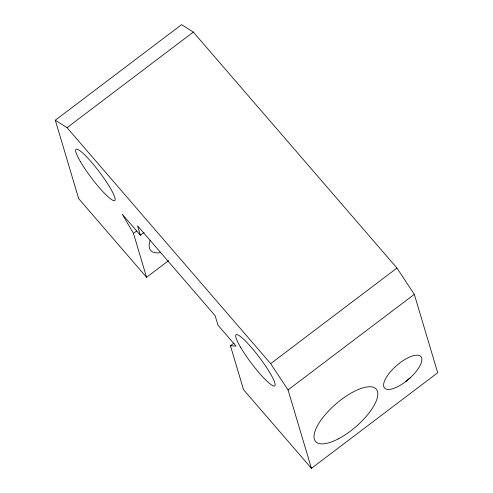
<?xml version="1.0" encoding="UTF-8"?>
<svg xmlns="http://www.w3.org/2000/svg" width="493" height="493" viewBox="0 0 493 493"><rect width="100%" height="100%" fill="white"/><g stroke="black" fill="none" stroke-linecap="round" stroke-linejoin="round"><path stroke-width="0.74" d="M410.355 377.681L405.548 381.718A24.046 9.09 -40.8 0 1 384.386 381.323A24.046 9.09 -40.8 0 1 415.445 355.268A24.046 9.09 -40.8 0 1 410.355 377.681L405.548 381.718M168.637 260.606L146.569 277.312L78.683 198.648L55.302 120.23L181.578 24.65L193.318 32.088L396.951 268.056L414.311 294.333L437.698 372.751L311.434 468.35L243.542 389.68L230.453 345.766L234.113 342.992M55.302 120.23L67.042 127.675L193.318 32.088M146.569 277.312L133.48 233.399L136.53 231.088M133.48 233.399L122.276 214.258L140.369 235.229L144.036 232.449M311.434 468.35L288.035 389.908L270.682 363.643L396.951 268.056M288.035 389.908L414.311 294.333M230.453 345.766L236.042 346.092L217.949 325.121L215.145 315.711L137.565 225.819L140.369 235.229M67.042 127.675L270.682 363.643M160.718 252.564A40.075 15.141 -40.8 0 1 150.1 240.387M240.498 347.14A32.063 4.967 52.9 0 0 274.09 386.068A32.063 4.967 52.9 0 0 251.683 347.787A32.063 4.967 52.9 0 0 240.498 347.14M80.488 161.735A32.063 4.967 52.9 0 0 114.08 200.657A32.063 4.967 52.9 0 0 91.673 162.376A32.063 4.967 52.9 0 0 80.488 161.735M338.161 438.955A40.075 15.147 -40.8 0 0 376.603 389.581A40.075 15.147 -40.8 0 0 322.989 417.423A40.075 15.147 -40.8 0 0 338.161 438.955"/></g></svg>
